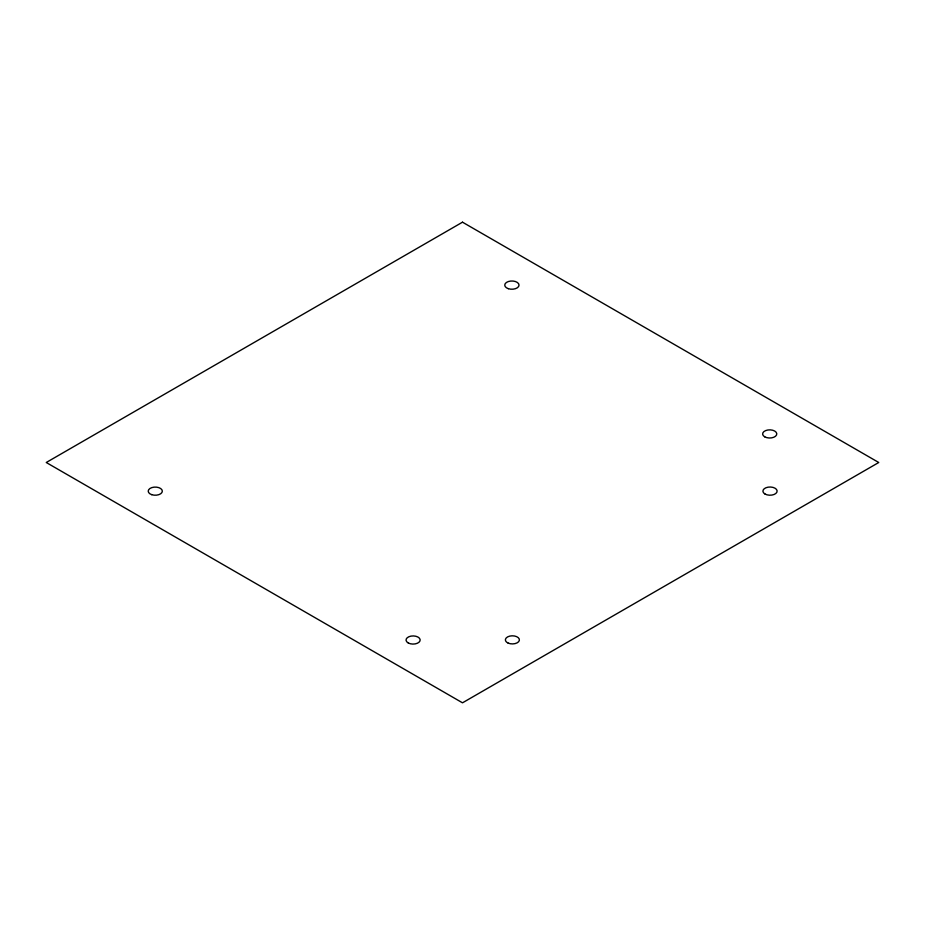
<?xml version="1.0" encoding="UTF-8"?>
<svg xmlns="http://www.w3.org/2000/svg" width="925" height="925" viewBox="0 0 925 925"><rect width="100%" height="100%" fill="white"/><g stroke="black" fill="none" stroke-linecap="round" stroke-linejoin="round"><path stroke-width="1.39" d="M462.5 222.185L46.25 462.5L462.5 702.815L878.75 462.5L462.5 222.185M508.322 288.681A7.134 4.116 0 0 0 519.029 285.108A7.134 4.116 0 0 0 508.322 281.547A7.134 4.116 0 0 0 508.322 288.681M764.709 436.82A7.076 4.082 0 0 0 776.538 434.993A7.076 4.082 0 0 0 767.877 429.986A7.076 4.082 0 0 0 764.709 436.82M764.998 494.019A7.111 4.105 0 0 0 776.884 492.181A7.111 4.105 0 0 0 768.178 487.151A7.111 4.105 0 0 0 764.998 494.019M508.114 643.083A7.018 4.058 0 0 0 519.341 640.389A7.018 4.058 0 0 0 509.687 636.122A7.018 4.058 0 0 0 508.114 643.083M408.307 643.002A7.065 4.082 0 0 0 419.985 640.909A7.065 4.082 0 0 0 411.012 636.111A7.065 4.082 0 0 0 408.307 643.002M151.746 494.678A7.053 4.07 0 0 0 162.326 491.152A7.053 4.07 0 0 0 151.746 487.625A7.053 4.07 0 0 0 151.746 494.678"/></g></svg>
